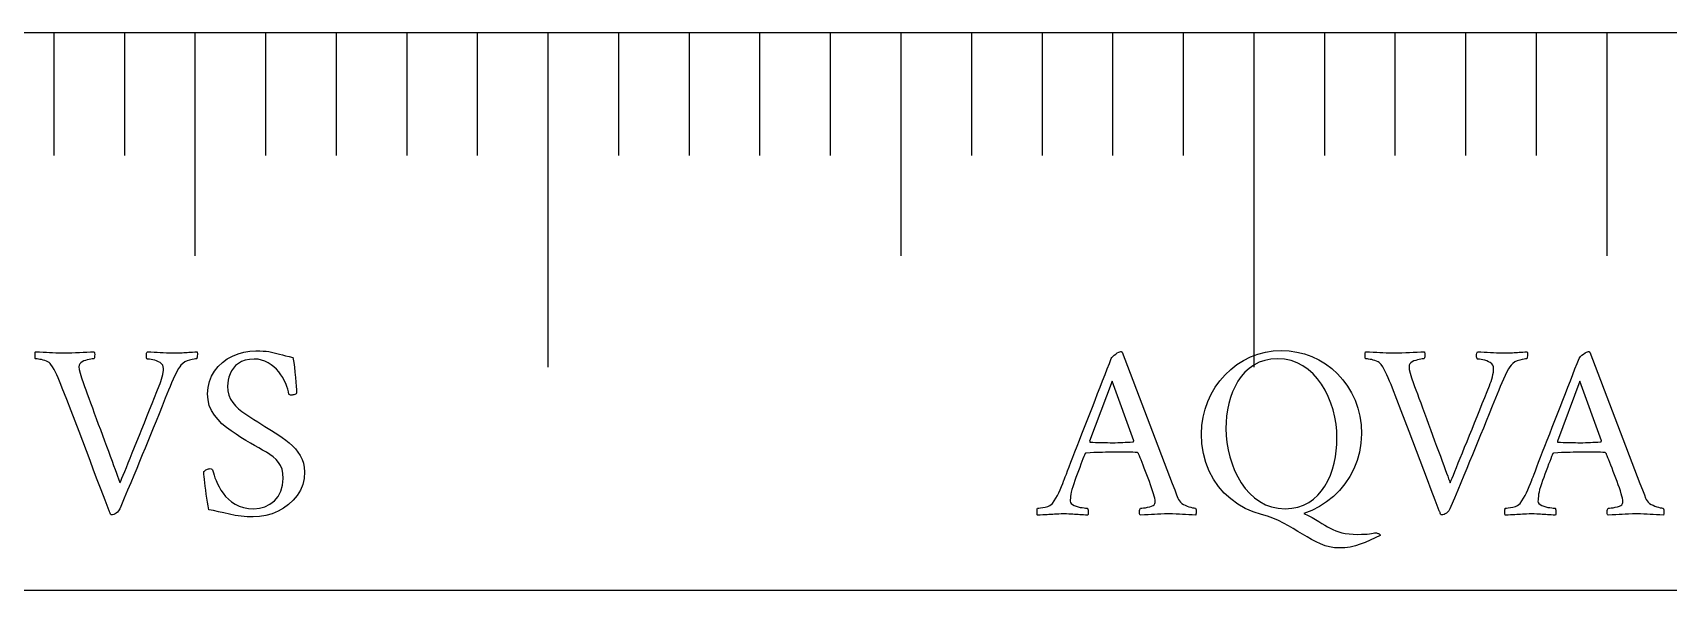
# Model space of a CAD drawing. Header units: millimetres. Extents: x 0 to 542, y 0 to 12.
# Drawn here: x 440.87 to 475.77, y 0 to 11.9 of the extents above; entities that cross this region are included whole.
import ezdxf

# ---------------------------------------------------------------- set-up
doc = ezdxf.new("R2010")
doc.units = ezdxf.units.MM
for name, color, linetype in [('CUT_OUTER', 1, 'Continuous'), ('ENGRAVE', 7, 'Continuous'), ('ENGRAVE_FINE', 8, 'Continuous'), ('TEXT', 5, 'Continuous')]:
    doc.layers.add(name, color=color, linetype=linetype)

msp = doc.modelspace()

# ---------------------------------------------------------------- linework, layer by layer
at = {"layer": 'CUT_OUTER'}
msp.add_lwpolyline([(0, 0), (542.2389, 0), (542.2389, 11.9), (0, 11.9)], close=True, dxfattribs=at)
at = {"layer": 'ENGRAVE'}
for points in [[(444.3346, 11.9), (444.3346, 7.14)], [(451.8657, 11.9), (451.8657, 4.76)], [(459.3968, 11.9), (459.3968, 7.14)], [(466.9279, 11.9), (466.9279, 4.76)], [(474.459, 11.9), (474.459, 7.14)]]:
    msp.add_lwpolyline(points, dxfattribs=at)
at = {"layer": 'ENGRAVE_FINE'}
for points in [[(441.3222, 11.9), (441.3222, 9.282)], [(442.8284, 11.9), (442.8284, 9.282)], [(445.8409, 11.9), (445.8409, 9.282)], [(447.3471, 11.9), (447.3471, 9.282)], [(448.8533, 11.9), (448.8533, 9.282)], [(450.3595, 11.9), (450.3595, 9.282)], [(453.372, 11.9), (453.372, 9.282)], [(454.8782, 11.9), (454.8782, 9.282)], [(456.3844, 11.9), (456.3844, 9.282)], [(457.8906, 11.9), (457.8906, 9.282)], [(460.9031, 11.9), (460.9031, 9.282)], [(462.4093, 11.9), (462.4093, 9.282)], [(463.9155, 11.9), (463.9155, 9.282)], [(465.4217, 11.9), (465.4217, 9.282)], [(468.4342, 11.9), (468.4342, 9.282)], [(469.9404, 11.9), (469.9404, 9.282)], [(471.4466, 11.9), (471.4466, 9.282)], [(472.9528, 11.9), (472.9528, 9.282)]]:
    msp.add_lwpolyline(points, dxfattribs=at)
at = {"layer": 'TEXT'}
for points in [[(441.5364, 5.0686), (441.6217, 5.0691), (441.7057, 5.0706), (441.7883, 5.0732), (441.8696, 5.0767), (441.9498, 5.0806), (442.0294, 5.0841), (442.1084, 5.0873), (442.1866, 5.0901), (442.1912, 5.0769), (442.194, 5.0586), (442.1952, 5.0352), (442.1947, 5.0068), (442.1925, 4.9795), (442.1887, 4.9591), (442.1831, 4.9459), (442.1759, 4.9397), (442.1616, 4.9388), (442.1403, 4.9363), (442.1119, 4.9321), (442.0765, 4.9262), (442.038, 4.9182), (442.0006, 4.9074), (441.9641, 4.894), (441.9287, 4.8778), (441.8981, 4.8579), (441.8763, 4.8328), (441.8632, 4.8028), (441.8588, 4.7677), (441.8649, 4.7133), (441.883, 4.636), (441.9132, 4.5359), (441.9556, 4.413), (441.9789, 4.349), (442.0059, 4.2753), (442.0367, 4.1918), (442.0711, 4.0986), (442.1082, 3.998), (442.147, 3.8924), (442.1875, 3.7817), (442.2296, 3.666), (442.2728, 3.5477), (442.3163, 3.4295), (442.3601, 3.3113), (442.4043, 3.193), (442.4476, 3.0772), (442.4889, 2.966), (442.5282, 2.8595), (442.5655, 2.7577), (442.6001, 2.6628), (442.6314, 2.577), (442.6592, 2.5003), (442.6838, 2.4326), (442.7041, 2.3767), (442.7194, 2.3352), (442.7296, 2.3081), (442.7348, 2.2955), (442.7432, 2.3139), (442.7577, 2.3473), (442.7781, 2.3958), (442.8047, 2.4595), (442.8361, 2.5355), (442.8712, 2.6214), (442.91, 2.7169), (442.9525, 2.8222), (442.998, 2.9352), (443.0458, 3.054), (443.0961, 3.1784), (443.1486, 3.3086), (443.2025, 3.4421), (443.2568, 3.5766), (443.3114, 3.7122), (443.3663, 3.8487), (443.4205, 3.9837), (443.4731, 4.1147), (443.524, 4.2417), (443.5732, 4.3646), (443.5913, 4.411), (443.6081, 4.4587), (443.6236, 4.5077), (443.6377, 4.5581), (443.6494, 4.6071), (443.6578, 4.6521), (443.6629, 4.6931), (443.6645, 4.7301), (443.66, 4.7704), (443.6464, 4.8053), (443.6237, 4.8349), (443.592, 4.859), (443.555, 4.8789), (443.5168, 4.8953), (443.4771, 4.9084), (443.4361, 4.9182), (443.3977, 4.9252), (443.3656, 4.9302), (443.3399, 4.9333), (443.3206, 4.9343), (443.3112, 4.9428), (443.3045, 4.9578), (443.3004, 4.9791), (443.2991, 5.0068), (443.3004, 5.0352), (443.3045, 5.0586), (443.3112, 5.0769), (443.3206, 5.0901), (443.3921, 5.0873), (443.4617, 5.0841), (443.5292, 5.0806), (443.5947, 5.0767), (443.6602, 5.0732), (443.7277, 5.0706), (443.7972, 5.0691), (443.8688, 5.0686), (443.9274, 5.0688), (443.9796, 5.0693), (444.0255, 5.0701), (444.0649, 5.0713), (444.101, 5.0728), (444.1368, 5.0747), (444.1722, 5.0769), (444.2073, 5.0794), (444.2443, 5.0821), (444.2853, 5.0848), (444.3303, 5.0874), (444.3793, 5.0901), (444.3837, 5.0767), (444.386, 5.0579), (444.3864, 5.0337), (444.3847, 5.0041), (444.3817, 4.9759), (444.378, 4.9558), (444.3736, 4.9437), (444.3686, 4.9397), (444.3472, 4.938), (444.3155, 4.9329), (444.2733, 4.9245), (444.2208, 4.9128), (444.1659, 4.896), (444.1167, 4.8725), (444.0732, 4.8422), (444.0354, 4.8053), (444.0093, 4.7715), (443.9796, 4.724), (443.9462, 4.6627), (443.9091, 4.5876), (443.8713, 4.5065), (443.8358, 4.4271), (443.8028, 4.3493), (443.772, 4.2733), (443.701, 4.0969), (443.633, 3.928), (443.568, 3.7664), (443.506, 3.6122), (443.4459, 3.4631), (443.3864, 3.3166), (443.3277, 3.1729), (443.2695, 3.0318), (443.2113, 2.8907), (443.152, 2.747), (443.0917, 2.6005), (443.0304, 2.4514), (442.9666, 2.2969), (442.8987, 2.1343), (442.8268, 1.9637), (442.7509, 1.785), (442.7289, 1.738), (442.7059, 1.699), (442.6819, 1.6681), (442.6569, 1.6453), (442.6312, 1.6288), (442.6052, 1.6171), (442.5788, 1.61), (442.5521, 1.6077), (442.5444, 1.6098), (442.5373, 1.6164), (442.5309, 1.6273), (442.5252, 1.6426), (442.5198, 1.6589), (442.5145, 1.6728), (442.5091, 1.6844), (442.5037, 1.6936), (442.4166, 1.9236), (442.3324, 2.1457), (442.2513, 2.3602), (442.1732, 2.5669), (442.0963, 2.7707), (442.0187, 2.9761), (441.9404, 3.1831), (441.8615, 3.3919), (441.7797, 3.6069), (441.6929, 3.8326), (441.601, 4.069), (441.5041, 4.3162), (441.4747, 4.3922), (441.4457, 4.464), (441.417, 4.5319), (441.3886, 4.5957), (441.3595, 4.6562), (441.3288, 4.7139), (441.2964, 4.769), (441.2623, 4.8214), (441.2462, 4.8419), (441.2247, 4.8604), (441.1978, 4.8768), (441.1655, 4.8913), (441.1308, 4.9037), (441.0964, 4.9141), (441.0623, 4.9225), (441.0285, 4.9289), (440.9971, 4.9336), (440.9701, 4.937), (440.9474, 4.939), (440.9291, 4.9397), (440.9267, 4.9442), (440.9251, 4.9578), (440.924, 4.9805), (440.9237, 5.0122), (440.924, 5.0443), (440.9251, 5.068), (440.9267, 5.0832), (440.9291, 5.0901), (441.0166, 5.0873), (441.0964, 5.0841), (441.1684, 5.0806), (441.2327, 5.0767), (441.297, 5.0732), (441.3691, 5.0706), (441.4489, 5.0691), (441.5364, 5.0686)], [(445.6369, 5.1116), (445.7166, 5.1105), (445.7894, 5.1069), (445.855, 5.101), (445.9136, 5.0928), (445.9691, 5.0826), (446.0252, 5.0706), (446.0819, 5.057), (446.1394, 5.0418), (446.2007, 5.025), (446.269, 5.0068), (446.3444, 4.9873), (446.4269, 4.9665), (446.4422, 4.8636), (446.4558, 4.7589), (446.4677, 4.6526), (446.4779, 4.5446), (446.4865, 4.4427), (446.4934, 4.3545), (446.4986, 4.2801), (446.5021, 4.2195), (446.5018, 4.2069), (446.4954, 4.196), (446.483, 4.1868), (446.4645, 4.1792), (446.444, 4.1733), (446.4255, 4.1691), (446.4091, 4.1666), (446.3946, 4.1658), (446.3768, 4.1671), (446.361, 4.1711), (446.3473, 4.1779), (446.3355, 4.1873), (446.3275, 4.2376), (446.314, 4.2921), (446.2952, 4.3505), (446.271, 4.413), (446.2416, 4.4768), (446.2072, 4.5393), (446.1677, 4.6004), (446.1232, 4.6602), (446.0739, 4.7168), (446.0198, 4.7683), (445.961, 4.8149), (445.8975, 4.8564), (445.8295, 4.8904), (445.7571, 4.9148), (445.6804, 4.9294), (445.5993, 4.9343), (445.4975, 4.9286), (445.4071, 4.9114), (445.3282, 4.8829), (445.2607, 4.8429), (445.2032, 4.7945), (445.1545, 4.7408), (445.1146, 4.6817), (445.0833, 4.6172), (445.0598, 4.5504), (445.043, 4.4842), (445.033, 4.4187), (445.0296, 4.3539), (445.0365, 4.2534), (445.0571, 4.1617), (445.0916, 4.0788), (445.1398, 4.0045), (445.1985, 3.9367), (445.2647, 3.8729), (445.3383, 3.8131), (445.4192, 3.7573), (445.504, 3.7033), (445.5892, 3.6485), (445.6747, 3.5931), (445.7605, 3.537), (445.8267, 3.4957), (445.8962, 3.4523), (445.9691, 3.407), (446.0453, 3.3596), (446.1226, 3.3099), (446.1985, 3.2575), (446.273, 3.2024), (446.3463, 3.1447), (446.4155, 3.0834), (446.4779, 3.0177), (446.5337, 2.9477), (446.5827, 2.8733), (446.6227, 2.7942), (446.6513, 2.71), (446.6684, 2.6209), (446.6741, 2.5266), (446.6642, 2.3884), (446.6345, 2.2586), (446.5849, 2.1372), (446.5156, 2.0242), (446.4306, 1.9214), (446.3342, 1.8307), (446.2264, 1.7521), (446.1071, 1.6856), (445.9803, 1.6327), (445.8498, 1.5949), (445.7156, 1.5722), (445.5778, 1.5647), (445.4473, 1.5684), (445.3191, 1.5794), (445.1933, 1.5979), (445.0699, 1.6238), (444.9508, 1.652), (444.8381, 1.6775), (444.7318, 1.7004), (444.6319, 1.7205), (444.6163, 1.7998), (444.6017, 1.8817), (444.5881, 1.9664), (444.5755, 2.0537), (444.5641, 2.1397), (444.554, 2.2203), (444.5452, 2.2955), (444.5379, 2.3654), (444.532, 2.4262), (444.5278, 2.4742), (444.5253, 2.5095), (444.5244, 2.532), (444.5384, 2.5449), (444.5533, 2.5569), (444.5693, 2.5678), (444.5862, 2.5777), (444.6039, 2.5859), (444.6218, 2.5918), (444.6401, 2.5953), (444.6588, 2.5965), (444.6806, 2.5935), (444.6977, 2.5844), (444.7102, 2.5693), (444.7179, 2.5481), (444.7281, 2.507), (444.7427, 2.4588), (444.7617, 2.4035), (444.7851, 2.3412), (444.8136, 2.2749), (444.8482, 2.2075), (444.8889, 2.1392), (444.9355, 2.0698), (444.9889, 2.0028), (445.0497, 1.9415), (445.1179, 1.8859), (445.1935, 1.8361), (445.2776, 1.7949), (445.3715, 1.7655), (445.4751, 1.7479), (445.5885, 1.742), (445.7108, 1.7526), (445.825, 1.7843), (445.9311, 1.8372), (446.0292, 1.9113), (446.1115, 2.0045), (446.1703, 2.1148), (446.2055, 2.2423), (446.2173, 2.3869), (446.2111, 2.491), (446.1924, 2.5831), (446.1614, 2.663), (446.1179, 2.7309), (446.0645, 2.7906), (446.0037, 2.8464), (445.9355, 2.8981), (445.8599, 2.9458), (445.7791, 2.9922), (445.6953, 3.0399), (445.6085, 3.0889), (445.5186, 3.1393), (445.4184, 3.1999), (445.3164, 3.2636), (445.2128, 3.3302), (445.1075, 3.3999), (445.0056, 3.4743), (444.912, 3.5551), (444.8269, 3.6423), (444.7501, 3.7358), (444.6867, 3.8369), (444.6413, 3.9468), (444.6141, 4.0653), (444.605, 4.1926), (444.6143, 4.3278), (444.642, 4.454), (444.6882, 4.571), (444.7528, 4.679), (444.8323, 4.7766), (444.9228, 4.8624), (445.0244, 4.9365), (445.1371, 4.9988), (445.257, 5.0481), (445.3803, 5.0834), (445.5069, 5.1046), (445.6369, 5.1116)], [(462.8776, 2.3493), (462.8808, 2.3575), (462.8904, 2.3822), (462.9064, 2.4234), (462.9287, 2.481), (462.9564, 2.5527), (462.9885, 2.6361), (463.0249, 2.7314), (463.0657, 2.8383), (463.1102, 2.9544), (463.1578, 3.0768), (463.2083, 3.2056), (463.2619, 3.3408), (463.3172, 3.4802), (463.3727, 3.6216), (463.4287, 3.7651), (463.4849, 3.9105), (463.5409, 4.0554), (463.5958, 4.1973), (463.6497, 4.3362), (463.7026, 4.4721), (463.7535, 4.6024), (463.8013, 4.7247), (463.8462, 4.8389), (463.888, 4.945), (463.9019, 4.9672), (463.9223, 4.9907), (463.949, 5.0156), (463.982, 5.0418), (464.0161, 5.0653), (464.0459, 5.0821), (464.0712, 5.0921), (464.0922, 5.0955), (464.0971, 5.0953), (464.1009, 5.0948), (464.1038, 5.094), (464.1056, 5.0928), (464.1075, 5.0913), (464.1103, 5.0895), (464.1142, 5.0873), (464.1191, 5.0848), (465.1885, 2.2794), (465.2413, 2.141), (465.2813, 2.0376), (465.3085, 1.9691), (465.3229, 1.9355), (465.3395, 1.9069), (465.3625, 1.8804), (465.3919, 1.8559), (465.4277, 1.8334), (465.4667, 1.8134), (465.5056, 1.7964), (465.5446, 1.7825), (465.5835, 1.7716), (465.619, 1.7633), (465.6474, 1.7575), (465.6687, 1.7539), (465.683, 1.7528), (465.692, 1.7375), (465.6978, 1.7185), (465.7001, 1.6958), (465.6991, 1.6695), (465.6964, 1.6441), (465.6937, 1.6244), (465.691, 1.6105), (465.6883, 1.6023), (465.6124, 1.6075), (465.5406, 1.6124), (465.4727, 1.6169), (465.4089, 1.6211), (465.3441, 1.6246), (465.2732, 1.6271), (465.1963, 1.6286), (465.1133, 1.6291), (465.0258, 1.6286), (464.946, 1.6271), (464.874, 1.6246), (464.8097, 1.6211), (464.7453, 1.6169), (464.6733, 1.6124), (464.5935, 1.6075), (464.506, 1.6023), (464.4968, 1.615), (464.4906, 1.6318), (464.4874, 1.6527), (464.4872, 1.6775), (464.4897, 1.7024), (464.4946, 1.7232), (464.5018, 1.74), (464.5114, 1.7528), (464.5389, 1.7539), (464.5732, 1.7575), (464.6142, 1.7633), (464.6619, 1.7716), (464.7089, 1.7818), (464.7479, 1.7937), (464.7788, 1.8073), (464.8016, 1.8226), (464.811, 1.8354), (464.8177, 1.8522), (464.8218, 1.873), (464.8231, 1.8979), (464.8209, 1.9262), (464.8144, 1.963), (464.8035, 2.0082), (464.7882, 2.0618), (464.7695, 2.1214), (464.7485, 2.1847), (464.7252, 2.2517), (464.6995, 2.3224), (464.6726, 2.3945), (464.6458, 2.4655), (464.6189, 2.5355), (464.592, 2.6046), (464.5663, 2.6701), (464.543, 2.7295), (464.522, 2.7829), (464.5033, 2.8303), (464.4881, 2.8691), (464.4771, 2.8968), (464.4706, 2.9134), (464.4684, 2.919), (464.4677, 2.9196), (464.4657, 2.9216), (464.4624, 2.925), (464.4577, 2.9297), (464.4523, 2.9344), (464.4469, 2.9378), (464.4415, 2.9398), (464.4362, 2.9405), (464.3935, 2.9428), (464.3461, 2.9445), (464.2941, 2.9455), (464.2373, 2.9458), (464.1792, 2.9458), (464.1231, 2.9458), (464.069, 2.9458), (464.017, 2.9458), (464.0035, 2.9458), (463.9901, 2.9458), (463.9767, 2.9458), (463.9632, 2.9458), (463.9501, 2.9458), (463.9377, 2.9458), (463.9259, 2.9458), (463.9149, 2.9458), (463.8373, 2.9457), (463.7657, 2.9452), (463.7002, 2.9443), (463.6408, 2.9431), (463.5803, 2.9413), (463.5118, 2.9384), (463.4352, 2.9346), (463.3506, 2.9297), (463.3475, 2.9292), (463.3439, 2.9277), (463.3395, 2.9252), (463.3344, 2.9216), (463.3297, 2.9181), (463.3264, 2.9156), (463.3244, 2.9141), (463.3237, 2.9136), (463.3212, 2.9069), (463.3136, 2.8867), (463.301, 2.8531), (463.2834, 2.8061), (463.2622, 2.7498), (463.2391, 2.6885), (463.2139, 2.6222), (463.1867, 2.5508), (463.1593, 2.4781), (463.1336, 2.4077), (463.1096, 2.3397), (463.0872, 2.2741), (463.0652, 2.2096), (463.0476, 2.1504), (463.0343, 2.0967), (463.0254, 2.0483), (463.0196, 2.005), (463.0154, 1.9664), (463.0128, 1.9325), (463.012, 1.9032), (463.0172, 1.8752), (463.0328, 1.8502), (463.0589, 1.8282), (463.0953, 1.8092), (463.1373, 1.7932), (463.1799, 1.7803), (463.2233, 1.7704), (463.2673, 1.7635), (463.3074, 1.7588), (463.3392, 1.7554), (463.3625, 1.7534), (463.3774, 1.7528), (463.3825, 1.7445), (463.3868, 1.7306), (463.3905, 1.7109), (463.3936, 1.6856), (463.3952, 1.6592), (463.3949, 1.6365), (463.3926, 1.6176), (463.3882, 1.6023), (463.339, 1.605), (463.2935, 1.6077), (463.2517, 1.6103), (463.2135, 1.613), (463.1773, 1.6157), (463.141, 1.6184), (463.1047, 1.6211), (463.0684, 1.6238), (463.0293, 1.6261), (462.9845, 1.6278), (462.9339, 1.6288), (462.8776, 1.6291), (462.8209, 1.6288), (462.7688, 1.6278), (462.7215, 1.6261), (462.6788, 1.6238), (462.6385, 1.6211), (462.5982, 1.6184), (462.5579, 1.6157), (462.5176, 1.613), (462.4746, 1.6103), (462.4262, 1.6077), (462.3725, 1.605), (462.3134, 1.6023), (462.3087, 1.6105), (462.3053, 1.6244), (462.3033, 1.6441), (462.3026, 1.6695), (462.3033, 1.6958), (462.3053, 1.7185), (462.3087, 1.7375), (462.3134, 1.7528), (462.3417, 1.7543), (462.3785, 1.7588), (462.4237, 1.7664), (462.4773, 1.7769), (462.5302, 1.7909), (462.5733, 1.8085), (462.6068, 1.8298), (462.6304, 1.8549), (462.6692, 1.9074), (462.705, 1.963), (462.7377, 2.0216), (462.7675, 2.0833), (462.7955, 2.1473), (462.8232, 2.2129), (462.8506, 2.2803), (462.8776, 2.3493)], [(467.5102, 5.117), (467.6823, 5.1089), (467.8494, 5.0848), (468.0115, 5.0444), (468.1685, 4.988), (468.3185, 4.9166), (468.4594, 4.8315), (468.5913, 4.7326), (468.714, 4.6199), (468.826, 4.4949), (468.9256, 4.3592), (469.0128, 4.2128), (469.0875, 4.0556), (469.1475, 3.8888), (469.1903, 3.7137), (469.216, 3.5301), (469.2246, 3.3381), (469.2145, 3.1403), (469.1843, 2.9499), (469.1339, 2.7668), (469.0633, 2.5911), (468.9755, 2.4252), (468.8732, 2.2714), (468.7565, 2.1296), (468.6253, 2), (468.4824, 1.8848), (468.3304, 1.7863), (468.1694, 1.7047), (467.9992, 1.6399), (468.0896, 1.5949), (468.1726, 1.5512), (468.2481, 1.5089), (468.3163, 1.4679), (468.3798, 1.4288), (468.4413, 1.392), (468.5007, 1.3576), (468.5582, 1.3255), (468.6161, 1.2963), (468.6771, 1.2704), (468.7411, 1.2479), (468.8081, 1.2288), (468.8808, 1.2135), (468.9619, 1.2026), (469.0514, 1.196), (469.1493, 1.1938), (469.2234, 1.1947), (469.2897, 1.1972), (469.3483, 1.2014), (469.3992, 1.2073), (469.4421, 1.2135), (469.4765, 1.2187), (469.5025, 1.2229), (469.5201, 1.2261), (469.5338, 1.2254), (469.5477, 1.2234), (469.562, 1.22), (469.5766, 1.2153), (469.5902, 1.2096), (469.6014, 1.2032), (469.6103, 1.1962), (469.6169, 1.1885), (469.6192, 1.1854), (469.6209, 1.1817), (469.6219, 1.1774), (469.6223, 1.1723), (469.5153, 1.1181), (469.4093, 1.0682), (469.3043, 1.0227), (469.2004, 0.9816), (469.0947, 0.9475), (468.9847, 0.9231), (468.8704, 0.9085), (468.7516, 0.9036), (468.648, 0.909), (468.5467, 0.9251), (468.4478, 0.952), (468.3513, 0.9896), (468.2557, 1.0348), (468.1598, 1.0843), (468.0636, 1.1382), (467.967, 1.1965), (467.8691, 1.2568), (467.7688, 1.3168), (467.6662, 1.3764), (467.5613, 1.4357), (467.4523, 1.4914), (467.3376, 1.5405), (467.2171, 1.5828), (467.091, 1.6184), (466.913, 1.6733), (466.7444, 1.7467), (466.5852, 1.8386), (466.4354, 1.9489), (466.298, 2.0759), (466.1761, 2.2176), (466.0696, 2.3741), (465.9786, 2.5454), (465.9057, 2.729), (465.8536, 2.9223), (465.8224, 3.1254), (465.812, 3.3381), (465.8204, 3.5205), (465.8455, 3.6969), (465.8875, 3.8672), (465.9463, 4.0314), (466.0197, 4.1878), (466.1055, 4.3344), (466.2038, 4.4713), (466.3144, 4.5984), (466.436, 4.7139), (466.567, 4.816), (466.7074, 4.9047), (466.8572, 4.98), (467.0139, 5.0399), (467.175, 5.0827), (467.3404, 5.1084), (467.5102, 5.117)], [(467.435, 4.9397), (467.2925, 4.9314), (467.1609, 4.9067), (467.04, 4.8656), (466.9298, 4.808), (466.8299, 4.7369), (466.7397, 4.6555), (466.6592, 4.5636), (466.5885, 4.4613), (466.5271, 4.3508), (466.4743, 4.2343), (466.4303, 4.1117), (466.3951, 3.983), (466.368, 3.8514), (466.3487, 3.7197), (466.3371, 3.588), (466.3332, 3.4564), (466.3385, 3.3034), (466.3541, 3.1507), (466.3801, 2.9984), (466.4165, 2.8464), (466.4631, 2.6979), (466.5193, 2.5562), (466.5853, 2.4212), (466.6611, 2.2929), (466.7462, 2.1741), (466.8404, 2.0678), (466.9437, 1.9739), (467.0561, 1.8925), (467.1775, 1.8266), (467.308, 1.7796), (467.4476, 1.7514), (467.5962, 1.742), (467.7386, 1.7502), (467.8703, 1.7749), (467.9912, 1.8161), (468.1014, 1.8737), (468.2015, 1.9451), (468.2921, 2.0275), (468.3734, 2.1211), (468.4453, 2.2257), (468.508, 2.3387), (468.5615, 2.4574), (468.606, 2.5819), (468.6415, 2.712), (468.6685, 2.8449), (468.6878, 2.9774), (468.6994, 3.1096), (468.7033, 3.2414), (468.6981, 3.3942), (468.6824, 3.5464), (468.6564, 3.6979), (468.62, 3.8487), (468.5733, 3.9958), (468.5165, 4.1362), (468.4497, 4.2699), (468.3728, 4.3969), (468.2864, 4.5143), (468.1914, 4.6192), (468.0876, 4.7118), (467.9751, 4.7919), (467.8536, 4.8565), (467.7232, 4.9027), (467.5836, 4.9304), (467.435, 4.9397)], [(469.9178, 5.0686), (470.0032, 5.0691), (470.0871, 5.0706), (470.1698, 5.0732), (470.251, 5.0767), (470.3313, 5.0806), (470.4109, 5.0841), (470.4899, 5.0873), (470.5681, 5.0901), (470.5726, 5.0769), (470.5755, 5.0586), (470.5767, 5.0352), (470.5762, 5.0068), (470.574, 4.9795), (470.5701, 4.9591), (470.5646, 4.9459), (470.5574, 4.9397), (470.5431, 4.9388), (470.5218, 4.9363), (470.4934, 4.9321), (470.4579, 4.9262), (470.4195, 4.9182), (470.382, 4.9074), (470.3456, 4.894), (470.3102, 4.8778), (470.2796, 4.8579), (470.2578, 4.8328), (470.2447, 4.8028), (470.2403, 4.7677), (470.2463, 4.7133), (470.2645, 4.636), (470.2947, 4.5359), (470.337, 4.413), (470.3604, 4.349), (470.3874, 4.2753), (470.4181, 4.1918), (470.4526, 4.0986), (470.4897, 3.998), (470.5285, 3.8924), (470.569, 3.7817), (470.6111, 3.666), (470.6543, 3.5477), (470.6978, 3.4295), (470.7416, 3.3113), (470.7858, 3.193), (470.8291, 3.0772), (470.8704, 2.966), (470.9097, 2.8595), (470.947, 2.7577), (470.9816, 2.6628), (471.0128, 2.577), (471.0407, 2.5003), (471.0652, 2.4326), (471.0855, 2.3767), (471.1008, 2.3352), (471.1111, 2.3081), (471.1163, 2.2955), (471.1247, 2.3139), (471.1391, 2.3473), (471.1596, 2.3958), (471.1861, 2.4595), (471.2176, 2.5355), (471.2527, 2.6214), (471.2914, 2.7169), (471.3339, 2.8222), (471.3794, 2.9352), (471.4273, 3.054), (471.4775, 3.1784), (471.5301, 3.3086), (471.584, 3.4421), (471.6383, 3.5766), (471.6928, 3.7122), (471.7477, 3.8487), (471.802, 3.9837), (471.8546, 4.1147), (471.9054, 4.2417), (471.9547, 4.3646), (471.9728, 4.411), (471.9896, 4.4587), (472.005, 4.5077), (472.0191, 4.5581), (472.0309, 4.6071), (472.0393, 4.6521), (472.0443, 4.6931), (472.046, 4.7301), (472.0415, 4.7704), (472.0279, 4.8053), (472.0052, 4.8349), (471.9735, 4.859), (471.9365, 4.8789), (471.8982, 4.8953), (471.8586, 4.9084), (471.8176, 4.9182), (471.7792, 4.9252), (471.7471, 4.9302), (471.7214, 4.9333), (471.7021, 4.9343), (471.6927, 4.9428), (471.6859, 4.9578), (471.6819, 4.9791), (471.6806, 5.0068), (471.6819, 5.0352), (471.6859, 5.0586), (471.6927, 5.0769), (471.7021, 5.0901), (471.7736, 5.0873), (471.8431, 5.0841), (471.9107, 5.0806), (471.9762, 5.0767), (472.0417, 5.0732), (472.1092, 5.0706), (472.1787, 5.0691), (472.2502, 5.0686), (472.3088, 5.0688), (472.3611, 5.0693), (472.4069, 5.0701), (472.4464, 5.0713), (472.4825, 5.0728), (472.5183, 5.0747), (472.5537, 5.0769), (472.5888, 5.0794), (472.6258, 5.0821), (472.6667, 5.0848), (472.7117, 5.0874), (472.7608, 5.0901), (472.7652, 5.0767), (472.7675, 5.0579), (472.7678, 5.0337), (472.7662, 5.0041), (472.7631, 4.9759), (472.7594, 4.9558), (472.7551, 4.9437), (472.75, 4.9397), (472.7287, 4.938), (472.697, 4.9329), (472.6548, 4.9245), (472.6022, 4.9128), (472.5473, 4.896), (472.4981, 4.8725), (472.4546, 4.8422), (472.4168, 4.8053), (472.3908, 4.7715), (472.3611, 4.724), (472.3277, 4.6627), (472.2905, 4.5876), (472.2528, 4.5065), (472.2173, 4.4271), (472.1842, 4.3493), (472.1535, 4.2733), (472.0825, 4.0969), (472.0144, 3.928), (471.9495, 3.7664), (471.8875, 3.6122), (471.8274, 3.4631), (471.7679, 3.3166), (471.7091, 3.1729), (471.651, 3.0318), (471.5927, 2.8907), (471.5335, 2.747), (471.4732, 2.6005), (471.4119, 2.4514), (471.348, 2.2969), (471.2802, 2.1343), (471.2083, 1.9637), (471.1324, 1.785), (471.1104, 1.738), (471.0874, 1.699), (471.0634, 1.6681), (471.0384, 1.6453), (471.0127, 1.6288), (470.9866, 1.6171), (470.9603, 1.61), (470.9336, 1.6077), (470.9258, 1.6098), (470.9188, 1.6164), (470.9124, 1.6273), (470.9067, 1.6426), (470.9013, 1.6589), (470.8959, 1.6728), (470.8906, 1.6844), (470.8852, 1.6936), (470.798, 1.9236), (470.7139, 2.1457), (470.6328, 2.3602), (470.5547, 2.5669), (470.4778, 2.7707), (470.4002, 2.9761), (470.3219, 3.1831), (470.243, 3.3919), (470.1612, 3.6069), (470.0744, 3.8326), (469.9825, 4.069), (469.8856, 4.3162), (469.8562, 4.3922), (469.8271, 4.464), (469.7984, 4.5319), (469.77, 4.5957), (469.741, 4.6562), (469.7103, 4.7139), (469.6778, 4.769), (469.6438, 4.8214), (469.6276, 4.8419), (469.6061, 4.8604), (469.5793, 4.8768), (469.547, 4.8913), (469.5123, 4.9037), (469.4778, 4.9141), (469.4437, 4.9225), (469.41, 4.9289), (469.3786, 4.9336), (469.3515, 4.937), (469.3289, 4.939), (469.3106, 4.9397), (469.3082, 4.9442), (469.3065, 4.9578), (469.3055, 4.9805), (469.3052, 5.0122), (469.3055, 5.0443), (469.3065, 5.068), (469.3082, 5.0832), (469.3106, 5.0901), (469.3981, 5.0873), (469.4778, 5.0841), (469.5499, 5.0806), (469.6142, 5.0767), (469.6785, 5.0732), (469.7506, 5.0706), (469.8303, 5.0691), (469.9178, 5.0686)], [(472.8575, 2.3493), (472.8607, 2.3575), (472.8703, 2.3822), (472.8862, 2.4234), (472.9086, 2.481), (472.9363, 2.5527), (472.9684, 2.6361), (473.0048, 2.7314), (473.0456, 2.8383), (473.0901, 2.9544), (473.1377, 3.0768), (473.1882, 3.2056), (473.2418, 3.3408), (473.297, 3.4802), (473.3526, 3.6216), (473.4085, 3.7651), (473.4648, 3.9105), (473.5207, 4.0554), (473.5756, 4.1973), (473.6296, 4.3362), (473.6825, 4.4721), (473.7333, 4.6024), (473.7812, 4.7247), (473.8261, 4.8389), (473.8679, 4.945), (473.8818, 4.9672), (473.9021, 4.9907), (473.9288, 5.0156), (473.9619, 5.0418), (473.996, 5.0653), (474.0257, 5.0821), (474.0511, 5.0921), (474.0721, 5.0955), (474.077, 5.0953), (474.0808, 5.0948), (474.0837, 5.094), (474.0855, 5.0928), (474.0874, 5.0913), (474.0902, 5.0895), (474.0941, 5.0873), (474.099, 5.0848), (475.1684, 2.2794), (475.2212, 2.141), (475.2611, 2.0376), (475.2883, 1.9691), (475.3028, 1.9355), (475.3194, 1.9069), (475.3424, 1.8804), (475.3718, 1.8559), (475.4076, 1.8334), (475.4465, 1.8134), (475.4855, 1.7964), (475.5245, 1.7825), (475.5634, 1.7716), (475.5989, 1.7633), (475.6272, 1.7575), (475.6486, 1.7539), (475.6628, 1.7528), (475.6719, 1.7375), (475.6776, 1.7185), (475.68, 1.6958), (475.679, 1.6695), (475.6763, 1.6441), (475.6736, 1.6244), (475.6709, 1.6105), (475.6682, 1.6023), (475.5923, 1.6075), (475.5204, 1.6124), (475.4526, 1.6169), (475.3888, 1.6211), (475.3239, 1.6246), (475.2531, 1.6271), (475.1761, 1.6286), (475.0932, 1.6291), (475.0057, 1.6286), (474.9259, 1.6271), (474.8539, 1.6246), (474.7895, 1.6211), (474.7252, 1.6169), (474.6532, 1.6124), (474.5734, 1.6075), (474.4859, 1.6023), (474.4767, 1.615), (474.4705, 1.6318), (474.4673, 1.6527), (474.4671, 1.6775), (474.4696, 1.7024), (474.4745, 1.7232), (474.4817, 1.74), (474.4913, 1.7528), (474.5188, 1.7539), (474.5531, 1.7575), (474.5941, 1.7633), (474.6418, 1.7716), (474.6888, 1.7818), (474.7277, 1.7937), (474.7586, 1.8073), (474.7815, 1.8226), (474.7909, 1.8354), (474.7976, 1.8522), (474.8016, 1.873), (474.803, 1.8979), (474.8008, 1.9262), (474.7942, 1.963), (474.7833, 2.0082), (474.768, 2.0618), (474.7494, 2.1214), (474.7284, 2.1847), (474.7051, 2.2517), (474.6794, 2.3224), (474.6525, 2.3945), (474.6256, 2.4655), (474.5988, 2.5355), (474.5719, 2.6046), (474.5462, 2.6701), (474.5228, 2.7295), (474.5019, 2.7829), (474.4832, 2.8303), (474.4679, 2.8691), (474.457, 2.8968), (474.4505, 2.9134), (474.4483, 2.919), (474.4476, 2.9196), (474.4456, 2.9216), (474.4422, 2.925), (474.4375, 2.9297), (474.4322, 2.9344), (474.4268, 2.9378), (474.4214, 2.9398), (474.416, 2.9405), (474.3734, 2.9428), (474.326, 2.9445), (474.274, 2.9455), (474.2172, 2.9458), (474.1591, 2.9458), (474.103, 2.9458), (474.0489, 2.9458), (473.9968, 2.9458), (473.9834, 2.9458), (473.97, 2.9458), (473.9565, 2.9458), (473.9431, 2.9458), (473.93, 2.9458), (473.9176, 2.9458), (473.9058, 2.9458), (473.8947, 2.9458), (473.8172, 2.9457), (473.7456, 2.9452), (473.6801, 2.9443), (473.6207, 2.9431), (473.5602, 2.9413), (473.4917, 2.9384), (473.4151, 2.9346), (473.3304, 2.9297), (473.3274, 2.9292), (473.3237, 2.9277), (473.3194, 2.9252), (473.3143, 2.9216), (473.3096, 2.9181), (473.3063, 2.9156), (473.3043, 2.9141), (473.3036, 2.9136), (473.3011, 2.9069), (473.2935, 2.8867), (473.2809, 2.8531), (473.2633, 2.8061), (473.2421, 2.7498), (473.2189, 2.6885), (473.1937, 2.6222), (473.1665, 2.5508), (473.1392, 2.4781), (473.1135, 2.4077), (473.0895, 2.3397), (473.0671, 2.2741), (473.0451, 2.2096), (473.0275, 2.1504), (473.0142, 2.0967), (473.0053, 2.0483), (472.9994, 2.005), (472.9952, 1.9664), (472.9927, 1.9325), (472.9919, 1.9032), (472.9971, 1.8752), (473.0127, 1.8502), (473.0387, 1.8282), (473.0752, 1.8092), (473.1172, 1.7932), (473.1598, 1.7803), (473.2031, 1.7704), (473.2471, 1.7635), (473.2873, 1.7588), (473.319, 1.7554), (473.3424, 1.7534), (473.3573, 1.7528), (473.3624, 1.7445), (473.3667, 1.7306), (473.3704, 1.7109), (473.3734, 1.6856), (473.3751, 1.6592), (473.3748, 1.6365), (473.3724, 1.6176), (473.3681, 1.6023), (473.3189, 1.605), (473.2733, 1.6077), (473.2315, 1.6103), (473.1934, 1.613), (473.1571, 1.6157), (473.1209, 1.6184), (473.0846, 1.6211), (473.0483, 1.6238), (473.0092, 1.6261), (472.9643, 1.6278), (472.9138, 1.6288), (472.8575, 1.6291), (472.8008, 1.6288), (472.7487, 1.6278), (472.7013, 1.6261), (472.6587, 1.6238), (472.6184, 1.6211), (472.5781, 1.6184), (472.5378, 1.6157), (472.4974, 1.613), (472.4545, 1.6103), (472.4061, 1.6077), (472.3523, 1.605), (472.2932, 1.6023), (472.2885, 1.6105), (472.2852, 1.6244), (472.2832, 1.6441), (472.2825, 1.6695), (472.2832, 1.6958), (472.2852, 1.7185), (472.2885, 1.7375), (472.2932, 1.7528), (472.3216, 1.7543), (472.3584, 1.7588), (472.4036, 1.7664), (472.4571, 1.7769), (472.51, 1.7909), (472.5532, 1.8085), (472.5866, 1.8298), (472.6103, 1.8549), (472.6491, 1.9074), (472.6849, 1.963), (472.7176, 2.0216), (472.7473, 2.0833), (472.7754, 2.1473), (472.8031, 2.2129), (472.8305, 2.2803), (472.8575, 2.3493)], [(463.9041, 4.4613), (463.4258, 3.1823), (463.426, 3.1816), (463.4265, 3.1796), (463.4273, 3.1762), (463.4285, 3.1715), (463.43, 3.1668), (463.4319, 3.1635), (463.434, 3.1615), (463.4366, 3.1608), (463.4901, 3.1583), (463.5487, 3.1561), (463.6124, 3.1542), (463.6811, 3.1527), (463.7488, 3.1516), (463.8094, 3.1507), (463.863, 3.1502), (463.9095, 3.15), (463.9698, 3.1504), (464.027, 3.1514), (464.0813, 3.1531), (464.1325, 3.1554), (464.1834, 3.1581), (464.2366, 3.1608), (464.2922, 3.1635), (464.3502, 3.1662), (464.355, 3.167), (464.3589, 3.1695), (464.3618, 3.1737), (464.3636, 3.1796), (464.3648, 3.1855), (464.3656, 3.1897), (464.3661, 3.1922), (464.3663, 3.193)], [(473.884, 4.4613), (473.4057, 3.1823), (473.4059, 3.1816), (473.4064, 3.1796), (473.4072, 3.1762), (473.4084, 3.1715), (473.4099, 3.1668), (473.4117, 3.1635), (473.4139, 3.1615), (473.4164, 3.1608), (473.47, 3.1583), (473.5286, 3.1561), (473.5923, 3.1542), (473.661, 3.1527), (473.7286, 3.1516), (473.7893, 3.1507), (473.8428, 3.1502), (473.8894, 3.15), (473.9497, 3.1504), (474.0069, 3.1514), (474.0612, 3.1531), (474.1124, 3.1554), (474.1633, 3.1581), (474.2165, 3.1608), (474.2721, 3.1635), (474.33, 3.1662), (474.3349, 3.167), (474.3388, 3.1695), (474.3416, 3.1737), (474.3435, 3.1796), (474.3447, 3.1855), (474.3455, 3.1897), (474.346, 3.1922), (474.3462, 3.193)]]:
    msp.add_lwpolyline(points, close=True, dxfattribs=at)

doc.saveas('drawing.dxf')
